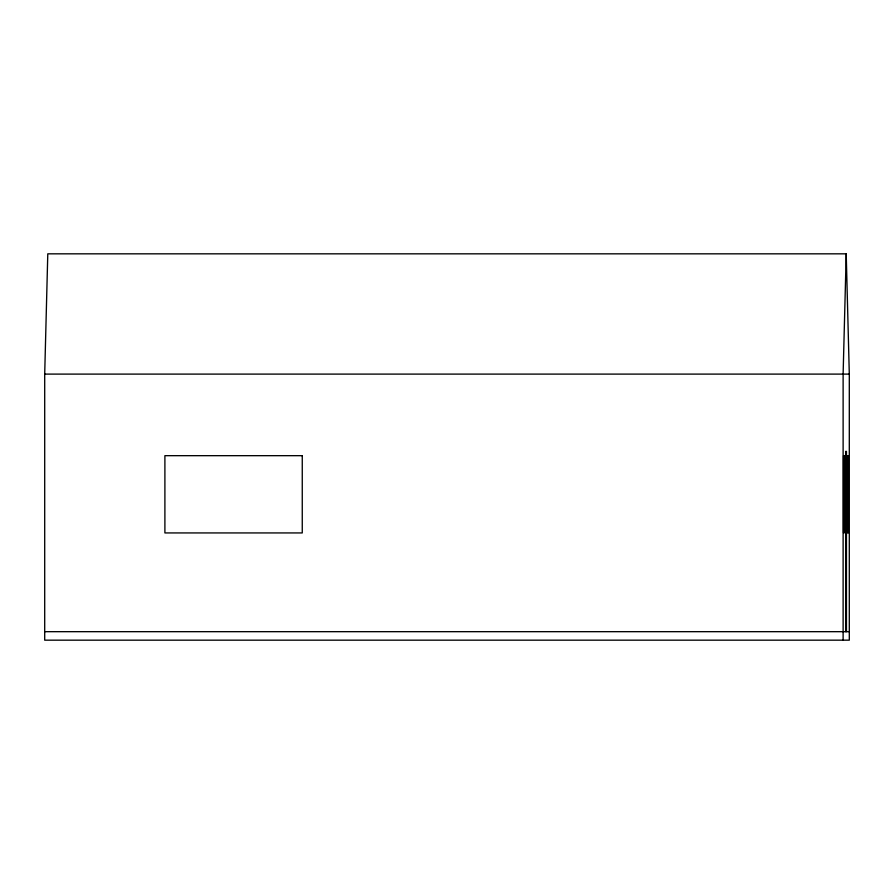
<?xml version="1.0" encoding="UTF-8"?>
<svg xmlns="http://www.w3.org/2000/svg" width="894" height="894" viewBox="0 0 894 894"><rect width="100%" height="100%" fill="white"/><g stroke="black" fill="none" stroke-linecap="round" stroke-linejoin="round"><path stroke-width="1.34" d="M44.7 374.105L47.784 253.829L846.216 253.829L849.3 374.105L849.3 640.171L44.7 640.171L44.7 374.105L849.3 374.105M846.216 253.829L843.12 374.105L843.12 640.171M44.7 631.678L849.3 631.678M846.462 631.678L846.462 451.381L845.657 451.381L845.657 631.678M302.261 455.672L164.898 455.672L164.898 532.936L302.261 532.936L302.261 455.672M844.204 455.672L843.534 455.672L843.534 532.936L844.204 532.936L844.204 455.672M848.328 455.672L847.244 455.672L847.244 532.936L848.328 532.936L848.328 455.672"/></g></svg>
